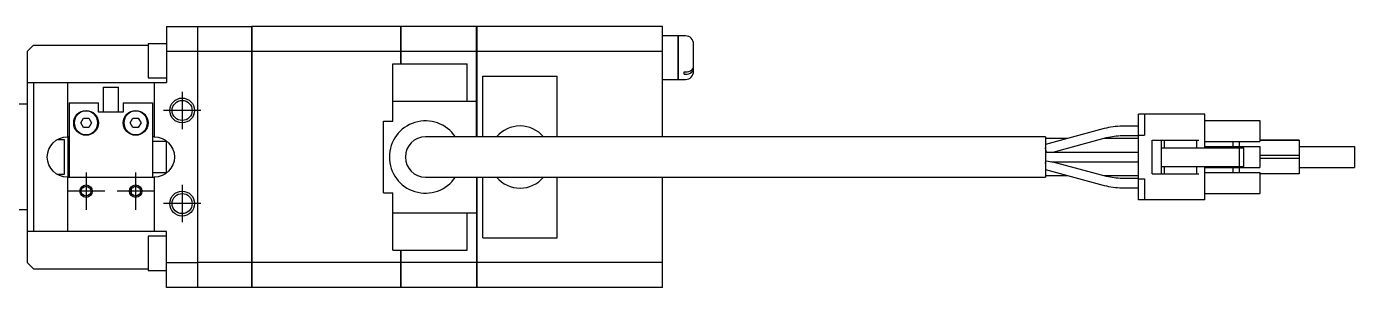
# Model space of a CAD drawing. Extents: x 0 to 1659, y -8 to 1394.
# Drawn here: x 173.4 to 387.6, y 543.5 to 585.5 of the extents above; entities that cross this region are included whole.
import ezdxf

# ---------------------------------------------------------------- set-up
doc = ezdxf.new("R2010")
doc.units = 0
doc.header["$LTSCALE"] = 0.5
doc.linetypes.add('CENTER', pattern=[50.8, 31.75, -6.35, 6.35, -6.35])
for name, color, linetype in [('MSM_CENTER', 1, 'CENTER'), ('MSM_CONTINUOUS', 7, 'CONTINUOUS'), ('MSM_NARROW', 5, 'CONTINUOUS')]:
    doc.layers.add(name, color=color, linetype=linetype)

msp = doc.modelspace()

# ---------------------------------------------------------------- linework, layer by layer
at = {"layer": 'MSM_CENTER'}
for p, q in [((198.5, 574.97), (198.5, 568.97)), ((201.5, 571.97), (195.5, 571.97)), ((183, 561.97), (183, 555.97)), ((191, 561.97), (191, 555.97)), ((198.5, 559.97), (198.5, 553.97)), ((186, 558.97), (180, 558.97)), ((194, 558.97), (188, 558.97)), ((201.5, 556.97), (195.5, 556.97))]:
    msp.add_line(p, q, dxfattribs=at)
at = {"layer": 'MSM_CONTINUOUS'}
for p, q in [((196, 585.47), (196, 576.47)), ((196, 585.47), (209.7, 585.47)), ((201, 585.47), (201, 543.47)), ((209.7, 585.47), (209.7, 543.47)), ((209.75, 585.42), (209.7, 585.42)), ((233.7, 585.47), (209.75, 585.47)), ((209.75, 585.47), (209.75, 543.47)), ((233.7, 585.47), (233.7, 579.47)), ((233.75, 585.42), (233.7, 585.42)), ((233.75, 585.47), (233.75, 579.47)), ((246, 585.47), (233.75, 585.47)), ((246, 567.72), (246, 585.47)), ((246.05, 585.42), (246, 585.42)), ((276, 585.47), (246.05, 585.47)), ((246.05, 585.47), (246.05, 567.72)), ((276, 567.72), (276, 585.47)), ((193, 582.72), (193, 577.22)), ((196, 582.72), (193, 582.72)), ((278.5, 583.97), (276, 583.97)), ((278.5, 576.97), (278.5, 583.97)), ((278.55, 583.92), (278.5, 583.92)), ((279.7, 583.97), (278.55, 583.97)), ((278.55, 576.97), (278.55, 583.97)), ((281, 578.27), (281, 582.67)), ((174.5, 582.47), (173.5, 581.47)), ((173.5, 581.47), (173.5, 547.47)), ((174.5, 582.47), (193, 582.47)), ((201, 581.47), (196, 581.47)), ((209.7, 581.44), (201, 581.44)), ((209.75, 581.19), (209.7, 581.19)), ((233.7, 581.44), (209.75, 581.44)), ((233.75, 581.19), (233.7, 581.19)), ((246, 581.44), (233.75, 581.44)), ((246.05, 581.19), (246, 581.19)), ((276, 581.44), (246.05, 581.44)), ((232.5, 570.25), (232.5, 579.47)), ((232.5, 579.47), (244.5, 579.47)), ((244.5, 573.47), (244.5, 579.47)), ((173.5, 576.47), (196, 576.47)), ((174.5, 576.47), (174.5, 552.47)), ((180, 576.47), (180, 567.72)), ((193, 577.22), (196, 577.22)), ((194, 576.47), (194, 567.72)), ((247, 567.72), (247, 577.47)), ((247, 577.47), (259, 577.47)), ((259, 567.72), (259, 577.47)), ((276, 576.97), (278.5, 576.97)), ((278.5, 577.02), (278.55, 577.02)), ((278.55, 576.97), (279.7, 576.97)), ((279.5, 577.83), (279.5, 578.18)), ((279.5, 578.18), (279.7, 578.18)), ((279.5, 577.83), (279.7, 577.83)), ((185.75, 575.72), (188.25, 575.72)), ((185.75, 575.72), (185.75, 571.72)), ((188.25, 571.72), (188.25, 575.72)), ((173.5, 572.97), (158.3, 572.97)), ((180.3, 573.22), (180.3, 561.22)), ((180.3, 573.22), (185, 573.22)), ((185, 571.72), (185, 573.22)), ((189, 573.22), (189, 571.72)), ((189, 573.22), (193.7, 573.22)), ((193.7, 573.22), (193.7, 561.22)), ((232.5, 573.47), (246, 573.47)), ((182.13, 569.97), (182.57, 570.72)), ((182.57, 569.22), (182.13, 569.97)), ((182.57, 570.72), (183.43, 570.72)), ((183.43, 570.72), (183.87, 569.97)), ((183.87, 569.97), (183.43, 569.22)), ((189, 571.72), (185, 571.72)), ((190.13, 569.97), (190.57, 570.72)), ((190.57, 569.22), (190.13, 569.97)), ((190.57, 570.72), (191.43, 570.72)), ((191.43, 570.72), (191.87, 569.97)), ((191.87, 569.97), (191.43, 569.22)), ((231, 558.69), (231, 570.25)), ((231, 570.25), (232.5, 570.25)), ((363.45, 571.37), (352.75, 571.37)), ((352.75, 557.57), (352.75, 571.37)), ((353.75, 571.37), (353.75, 567.97)), ((363.45, 565.97), (363.45, 571.37)), ((363.45, 570.37), (372.35, 570.37)), ((372.35, 570.37), (372.35, 566.97)), ((180.3, 567.72), (180, 567.72)), ((180.1, 561.22), (180.1, 567.72)), ((183.43, 569.22), (182.57, 569.22)), ((191.43, 569.22), (190.57, 569.22)), ((194, 567.72), (193.7, 567.72)), ((337.75, 567.72), (237.75, 567.72)), ((347.23, 569.04), (337.75, 566.5)), ((337.75, 567.72), (337.75, 561.22)), ((352.75, 569.42), (350.12, 569.42)), ((350.12, 567.92), (352.75, 567.92)), ((352.75, 567.97), (353.75, 567.97)), ((179.5, 567.22), (178.27, 567.22)), ((179.5, 561.72), (179.5, 567.22)), ((196, 566.97), (193.7, 566.97)), ((196, 561.91), (196, 567.03)), ((341.38, 567.47), (337.75, 567.47)), ((338.78, 565.22), (347.62, 567.59)), ((352.75, 567.47), (347.17, 567.47)), ((354.95, 561.77), (354.95, 567.17)), ((354.95, 567.17), (362.5, 567.17)), ((356.45, 561.77), (356.45, 567.17)), ((356.45, 565.97), (369.75, 565.97)), ((356.95, 565.97), (356.95, 567.17)), ((362.2, 565.97), (362.2, 567.17)), ((363.45, 566.97), (372.35, 566.97)), ((363.45, 566.17), (372.35, 566.17)), ((368, 566.97), (368, 566.17)), ((369, 566.97), (369, 566.17)), ((369.05, 562.97), (369.05, 565.97)), ((369.75, 562.97), (369.75, 565.97)), ((372.35, 567.17), (375.65, 567.17)), ((375.77, 567.17), (372.35, 567.17)), ((372.35, 567.17), (377.45, 567.17)), ((378.7, 567.17), (372.35, 567.17)), ((372.35, 566.17), (372.35, 562.77)), ((375.65, 567.17), (375.95, 567.17)), ((375.95, 567.17), (375.77, 567.17)), ((377.45, 567.17), (377.75, 567.17)), ((377.75, 567.17), (378.7, 567.17)), ((378.7, 567.17), (378.7, 561.77)), ((378.7, 566.17), (387.6, 566.17)), ((378.7, 566.17), (387.6, 566.17)), ((378.7, 566.17), (387.6, 566.17)), ((387.6, 566.17), (387.6, 562.77)), ((352.75, 565.22), (337.75, 565.22)), ((337.75, 563.72), (337.84, 563.72)), ((337.88, 563.84), (338.78, 563.72)), ((338.78, 563.72), (352.75, 563.72)), ((347.63, 561.35), (338.78, 563.72)), ((378.7, 564.72), (372.35, 564.72)), ((378.7, 564.22), (372.35, 564.22)), ((178.27, 561.72), (179.5, 561.72)), ((180, 561.22), (180, 552.47)), ((180, 561.22), (194, 561.22)), ((193.7, 561.97), (196, 561.97)), ((194, 561.22), (194, 552.47)), ((237.75, 561.22), (337.75, 561.22)), ((246, 561.22), (246, 543.47)), ((246.05, 561.22), (246.05, 543.47)), ((247, 551.47), (247, 561.22)), ((259, 551.47), (259, 561.22)), ((276, 543.47), (276, 561.22)), ((337.75, 562.45), (347.24, 559.9)), ((337.75, 561.47), (341.38, 561.47)), ((347.17, 561.47), (352.75, 561.47)), ((354.95, 561.77), (362.5, 561.77)), ((356.45, 562.97), (369.75, 562.97)), ((356.95, 561.77), (356.95, 562.97)), ((362.2, 561.77), (362.2, 562.97)), ((363.45, 557.57), (363.45, 562.97)), ((363.45, 562.77), (372.35, 562.77)), ((363.45, 561.97), (372.35, 561.97)), ((368, 562.77), (368, 561.97)), ((369, 562.77), (369, 561.97)), ((372.35, 561.97), (372.35, 558.57)), ((378.7, 561.77), (372.35, 561.77)), ((378.7, 562.77), (387.6, 562.77)), ((190.3, 559.36), (190.3, 558.67)), ((352.75, 561.02), (350.12, 561.02)), ((350.12, 559.52), (352.75, 559.52)), ((352.75, 560.97), (353.75, 560.97)), ((353.75, 560.97), (353.75, 557.57)), ((190.27, 558.64), (190.3, 558.67)), ((231, 558.69), (232.5, 558.69)), ((232.5, 549.47), (232.5, 558.69)), ((363.45, 557.57), (352.75, 557.57)), ((363.45, 558.57), (372.35, 558.57)), ((173.5, 555.97), (160, 555.97)), ((232.5, 555.47), (246, 555.47)), ((244.5, 549.47), (244.5, 555.47)), ((196, 552.47), (173.5, 552.47)), ((193, 551.72), (193, 546.22)), ((196, 551.72), (193, 551.72)), ((196, 543.47), (196, 552.47)), ((247, 551.47), (259, 551.47)), ((232.5, 549.47), (244.5, 549.47)), ((233.7, 549.47), (233.7, 543.47)), ((233.75, 549.47), (233.75, 543.47)), ((173.5, 547.47), (174.5, 546.47)), ((174.5, 546.47), (193, 546.47)), ((193, 546.22), (196, 546.22)), ((196, 547.47), (201, 547.47)), ((209.7, 547.5), (201, 547.5)), ((209.75, 547.76), (209.7, 547.76)), ((233.7, 547.5), (209.75, 547.5)), ((233.75, 547.76), (233.7, 547.76)), ((246, 547.5), (233.75, 547.5)), ((246.05, 547.76), (246, 547.76)), ((276, 547.5), (246.05, 547.5)), ((209.7, 543.47), (196, 543.47)), ((209.75, 543.52), (209.7, 543.52)), ((233.7, 543.47), (209.75, 543.47)), ((233.75, 543.52), (233.7, 543.52)), ((246, 543.47), (233.75, 543.47)), ((246.05, 543.52), (246, 543.52)), ((276, 543.47), (246.05, 543.47))]:
    msp.add_line(p, q, dxfattribs=at)
for points in [[(337.93, 565.22, 0), (337.93, 565.23, 0), (337.93, 565.23, 0), (337.92, 565.24, 0), (337.92, 565.24, 0), (337.92, 565.25, 0), (337.92, 565.25, 0), (337.92, 565.25, 0), (337.92, 565.26, 0), (337.92, 565.26, 0), (337.92, 565.27, 0), (337.92, 565.27, 0), (337.92, 565.28, 0), (337.92, 565.28, 0), (337.91, 565.29, 0), (337.91, 565.29, 0), (337.91, 565.3, 0), (337.91, 565.3, 0), (337.91, 565.31, 0), (337.91, 565.31, 0), (337.91, 565.32, 0), (337.91, 565.32, 0), (337.9, 565.33, 0), (337.9, 565.33, 0), (337.9, 565.34, 0), (337.9, 565.34, 0), (337.9, 565.35, 0), (337.9, 565.35, 0), (337.9, 565.36, 0), (337.9, 565.36, 0), (337.9, 565.37, 0), (337.89, 565.37, 0), (337.89, 565.38, 0), (337.89, 565.38, 0), (337.89, 565.39, 0), (337.89, 565.39, 0), (337.89, 565.4, 0), (337.89, 565.4, 0), (337.89, 565.41, 0), (337.89, 565.42, 0), (337.88, 565.42, 0), (337.88, 565.43, 0), (337.88, 565.43, 0), (337.88, 565.44, 0), (337.88, 565.44, 0), (337.88, 565.45, 0), (337.88, 565.45, 0), (337.88, 565.46, 0), (337.87, 565.47, 0), (337.87, 565.47, 0), (337.87, 565.48, 0), (337.87, 565.48, 0), (337.87, 565.49, 0), (337.87, 565.49, 0), (337.87, 565.5, 0), (337.87, 565.5, 0), (337.86, 565.51, 0), (337.86, 565.52, 0), (337.86, 565.52, 0), (337.86, 565.53, 0), (337.86, 565.53, 0), (337.86, 565.54, 0), (337.86, 565.54, 0), (337.85, 565.55, 0), (337.85, 565.56, 0), (337.85, 565.56, 0), (337.85, 565.57, 0), (337.85, 565.58, 0), (337.85, 565.58, 0), (337.85, 565.59, 0), (337.84, 565.59, 0), (337.84, 565.6, 0), (337.84, 565.6, 0), (337.84, 565.61, 0), (337.84, 565.62, 0), (337.84, 565.62, 0), (337.83, 565.63, 0), (337.83, 565.63, 0), (337.83, 565.64, 0), (337.83, 565.65, 0), (337.83, 565.65, 0), (337.83, 565.66, 0), (337.82, 565.66, 0), (337.82, 565.67, 0), (337.82, 565.68, 0), (337.82, 565.68, 0), (337.82, 565.69, 0), (337.82, 565.69, 0), (337.82, 565.7, 0), (337.81, 565.71, 0), (337.81, 565.71, 0), (337.81, 565.72, 0), (337.81, 565.72, 0), (337.81, 565.73, 0), (337.81, 565.74, 0), (337.81, 565.74, 0), (337.8, 565.75, 0), (337.8, 565.75, 0), (337.8, 565.76, 0), (337.8, 565.77, 0), (337.8, 565.77, 0), (337.8, 565.78, 0), (337.79, 565.78, 0), (337.79, 565.79, 0), (337.79, 565.8, 0), (337.79, 565.8, 0), (337.79, 565.81, 0), (337.79, 565.81, 0), (337.78, 565.82, 0), (337.78, 565.83, 0), (337.78, 565.83, 0), (337.78, 565.84, 0), (337.78, 565.84, 0), (337.77, 565.85, 0), (337.77, 565.86, 0), (337.77, 565.86, 0), (337.77, 565.87, 0), (337.77, 565.87, 0), (337.77, 565.88, 0), (337.76, 565.88, 0), (337.76, 565.89, 0), (337.76, 565.9, 0), (337.76, 565.9, 0), (337.76, 565.91, 0), (337.76, 565.91, 0), (337.75, 565.92, 0), (337.75, 565.92, 0), (337.75, 565.93, 0), (337.75, 565.94, 0)], [(337.75, 565.51, 0), (337.75, 565.51, 0), (337.75, 565.5, 0), (337.75, 565.5, 0), (337.75, 565.5, 0), (337.75, 565.5, 0), (337.75, 565.5, 0), (337.75, 565.49, 0), (337.76, 565.49, 0), (337.76, 565.49, 0), (337.76, 565.49, 0), (337.76, 565.48, 0), (337.76, 565.48, 0), (337.76, 565.48, 0), (337.76, 565.48, 0), (337.76, 565.47, 0), (337.76, 565.47, 0), (337.76, 565.47, 0), (337.76, 565.47, 0), (337.76, 565.46, 0), (337.76, 565.46, 0), (337.76, 565.46, 0), (337.77, 565.46, 0), (337.77, 565.45, 0), (337.77, 565.45, 0), (337.77, 565.45, 0), (337.77, 565.45, 0), (337.77, 565.44, 0), (337.77, 565.44, 0), (337.77, 565.44, 0), (337.77, 565.44, 0), (337.77, 565.43, 0), (337.77, 565.43, 0), (337.77, 565.43, 0), (337.77, 565.43, 0), (337.78, 565.42, 0), (337.78, 565.42, 0), (337.78, 565.42, 0), (337.78, 565.42, 0), (337.78, 565.41, 0), (337.78, 565.41, 0), (337.78, 565.41, 0), (337.78, 565.41, 0), (337.78, 565.4, 0), (337.78, 565.4, 0), (337.78, 565.4, 0), (337.78, 565.4, 0), (337.78, 565.4, 0), (337.79, 565.39, 0), (337.79, 565.39, 0), (337.79, 565.39, 0), (337.79, 565.39, 0), (337.79, 565.38, 0), (337.79, 565.38, 0), (337.79, 565.38, 0), (337.79, 565.38, 0), (337.79, 565.38, 0), (337.79, 565.37, 0), (337.79, 565.37, 0), (337.79, 565.37, 0), (337.79, 565.37, 0), (337.79, 565.36, 0), (337.8, 565.36, 0), (337.8, 565.36, 0), (337.8, 565.36, 0), (337.8, 565.36, 0), (337.8, 565.35, 0), (337.8, 565.35, 0), (337.8, 565.35, 0), (337.8, 565.35, 0), (337.8, 565.34, 0), (337.8, 565.34, 0), (337.8, 565.34, 0), (337.8, 565.34, 0), (337.8, 565.33, 0), (337.8, 565.33, 0), (337.81, 565.33, 0), (337.81, 565.33, 0), (337.81, 565.33, 0), (337.81, 565.32, 0), (337.81, 565.32, 0), (337.81, 565.32, 0), (337.81, 565.32, 0), (337.81, 565.32, 0), (337.81, 565.31, 0), (337.81, 565.31, 0), (337.81, 565.31, 0), (337.81, 565.31, 0), (337.81, 565.3, 0), (337.81, 565.3, 0), (337.81, 565.3, 0), (337.81, 565.3, 0), (337.82, 565.3, 0), (337.82, 565.29, 0), (337.82, 565.29, 0), (337.82, 565.29, 0), (337.82, 565.29, 0), (337.82, 565.28, 0), (337.82, 565.28, 0), (337.82, 565.28, 0), (337.82, 565.28, 0), (337.82, 565.28, 0), (337.82, 565.27, 0), (337.82, 565.27, 0), (337.82, 565.27, 0), (337.82, 565.27, 0), (337.83, 565.27, 0), (337.83, 565.26, 0), (337.83, 565.26, 0), (337.83, 565.26, 0), (337.83, 565.26, 0), (337.83, 565.26, 0), (337.83, 565.25, 0), (337.83, 565.25, 0), (337.83, 565.25, 0), (337.83, 565.25, 0), (337.83, 565.25, 0), (337.83, 565.25, 0), (337.83, 565.24, 0), (337.83, 565.24, 0), (337.83, 565.24, 0), (337.84, 565.24, 0), (337.84, 565.24, 0), (337.84, 565.23, 0), (337.84, 565.23, 0), (337.84, 565.23, 0), (337.84, 565.23, 0), (337.84, 565.23, 0), (337.84, 565.22, 0)], [(337.75, 563.42, 0), (337.75, 563.43, 0), (337.75, 563.43, 0), (337.75, 563.44, 0), (337.75, 563.44, 0), (337.76, 563.45, 0), (337.76, 563.45, 0), (337.76, 563.45, 0), (337.76, 563.46, 0), (337.76, 563.46, 0), (337.76, 563.47, 0), (337.76, 563.47, 0), (337.76, 563.47, 0), (337.76, 563.48, 0), (337.77, 563.48, 0), (337.77, 563.48, 0), (337.77, 563.49, 0), (337.77, 563.49, 0), (337.77, 563.5, 0), (337.77, 563.5, 0), (337.77, 563.5, 0), (337.77, 563.51, 0), (337.77, 563.51, 0), (337.78, 563.51, 0), (337.78, 563.52, 0), (337.78, 563.52, 0), (337.78, 563.53, 0), (337.78, 563.53, 0), (337.78, 563.53, 0), (337.78, 563.54, 0), (337.78, 563.54, 0), (337.79, 563.54, 0), (337.79, 563.55, 0), (337.79, 563.55, 0), (337.79, 563.55, 0), (337.79, 563.56, 0), (337.79, 563.56, 0), (337.79, 563.57, 0), (337.79, 563.57, 0), (337.79, 563.57, 0), (337.8, 563.58, 0), (337.8, 563.58, 0), (337.8, 563.58, 0), (337.8, 563.59, 0), (337.8, 563.59, 0), (337.8, 563.6, 0), (337.8, 563.6, 0), (337.8, 563.6, 0), (337.8, 563.61, 0), (337.81, 563.61, 0), (337.81, 563.61, 0), (337.81, 563.62, 0), (337.81, 563.62, 0), (337.81, 563.62, 0), (337.81, 563.63, 0), (337.81, 563.63, 0), (337.81, 563.63, 0), (337.81, 563.64, 0), (337.81, 563.64, 0), (337.82, 563.64, 0), (337.82, 563.65, 0), (337.82, 563.65, 0), (337.82, 563.65, 0), (337.82, 563.66, 0), (337.82, 563.66, 0), (337.82, 563.66, 0), (337.82, 563.67, 0), (337.82, 563.67, 0), (337.83, 563.67, 0), (337.83, 563.68, 0), (337.83, 563.68, 0), (337.83, 563.68, 0), (337.83, 563.69, 0), (337.83, 563.69, 0), (337.83, 563.69, 0), (337.83, 563.7, 0), (337.83, 563.7, 0), (337.83, 563.7, 0), (337.84, 563.71, 0), (337.84, 563.71, 0), (337.84, 563.71, 0), (337.84, 563.71, 0), (337.84, 563.72, 0), (337.84, 563.72, 0), (337.84, 563.72, 0), (337.84, 563.73, 0), (337.85, 563.73, 0), (337.85, 563.73, 0), (337.85, 563.74, 0), (337.85, 563.74, 0), (337.85, 563.74, 0), (337.85, 563.74, 0), (337.85, 563.75, 0), (337.85, 563.75, 0), (337.85, 563.75, 0), (337.85, 563.75, 0), (337.86, 563.76, 0), (337.86, 563.76, 0), (337.86, 563.76, 0), (337.86, 563.77, 0), (337.86, 563.77, 0), (337.86, 563.77, 0), (337.86, 563.77, 0), (337.86, 563.78, 0), (337.86, 563.78, 0), (337.86, 563.78, 0), (337.86, 563.78, 0), (337.87, 563.79, 0), (337.87, 563.79, 0), (337.87, 563.79, 0), (337.87, 563.79, 0), (337.87, 563.8, 0), (337.87, 563.8, 0), (337.87, 563.8, 0), (337.87, 563.8, 0), (337.87, 563.81, 0), (337.87, 563.81, 0), (337.87, 563.81, 0), (337.88, 563.82, 0), (337.88, 563.82, 0), (337.88, 563.82, 0), (337.88, 563.82, 0), (337.88, 563.82, 0), (337.88, 563.83, 0), (337.88, 563.83, 0), (337.88, 563.83, 0), (337.88, 563.83, 0), (337.88, 563.84, 0), (337.88, 563.84, 0)]]:
    msp.add_polyline3d(points, dxfattribs=at)
for centre, radius in [((183, 569.97), 2), ((191, 569.97), 2), ((198.5, 571.97), 1.62), ((183, 558.97), 0.783), ((191, 558.97), 0.783), ((198.5, 556.97), 1.62)]:
    msp.add_circle(centre, radius, dxfattribs=at)
at = {"layer": 'MSM_CONTINUOUS', "extrusion": (0, 0, -1)}
for centre in [(-183, 569.97), (-191, 569.97)]:
    msp.add_circle(centre, 1.9, dxfattribs=at)
at = {"layer": 'MSM_CONTINUOUS'}
for centre, radius, start, end in [((279.7, 582.67), 1.3, 0, 90), ((279.76, 579.68), 1.5, 267.8061, 308.8693), ((280.18, 578.8), 0.824, 305.8409, 356.8806), ((280.18, 579.15), 0.818, 308.8743, 354.3927), ((279.7, 578.27), 1.3, 270, 360), ((279.76, 579.31), 1.49, 267.5922, 307.139), ((237.75, 564.47), 5.82, 33.9465, 326.0534), ((237.75, 564.47), 3.25, 90, 270), ((253, 564.47), 5, 40.5416, 139.4584), ((350.12, 558.27), 11.15, 89.9911, 105.0006), ((253, 564.47), 5, 220.5416, 319.4584), ((350.12, 570.63), 11.11, 255, 270.006)]:
    msp.add_arc(centre, radius, start, end, dxfattribs=at)
at = {"layer": 'MSM_CONTINUOUS', "extrusion": (0, 0, -1)}
for centre, radius, start, end in [((-180, 564.47), 3.25, 270, 90), ((-194, 564.47), 3.25, 90, 270), ((-350.12, 558.27), 9.65, 75.0035, 90.008), ((-350.11, 570.63), 9.61, 269.9909, 285.0002)]:
    msp.add_arc(centre, radius, start, end, dxfattribs=at)
at = {"layer": 'MSM_NARROW'}
for centre, radius in [((198.5, 571.97), 2), ((183, 558.97), 1), ((191, 558.97), 1), ((198.5, 556.97), 2)]:
    msp.add_circle(centre, radius, dxfattribs=at)

doc.saveas('drawing.dxf')
